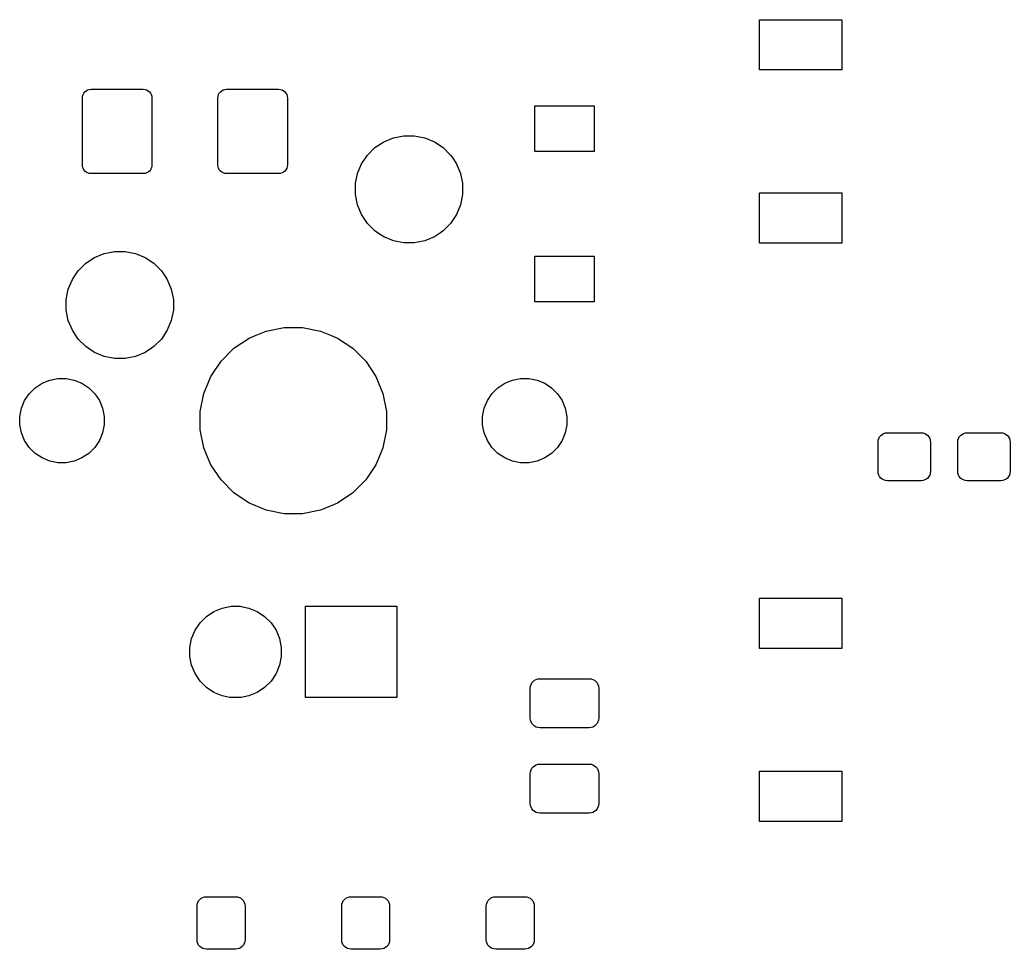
# Model space of a CAD drawing. Extents: x -9 to 373, y -109 to 9.
# Drawn here: x 74.96 to 96.7, y -11.61 to 8.8 of the extents above; entities that cross this region are included whole.
import ezdxf

# ---------------------------------------------------------------- set-up
doc = ezdxf.new("R2010")
doc.units = 0
doc.layers.add('BLACK', color=7, linetype='CONTINUOUS')

msp = doc.modelspace()

# ---------------------------------------------------------------- linework, layer by layer
at = {"layer": 'BLACK', "linetype": 'CONTINUOUS'}
for p, q in [((91.199, 7.699), (91.199, 8.801)), ((91.199, 8.801), (93.001, 8.801)), ((93.001, 8.801), (93.001, 7.699)), ((93.001, 7.699), (91.199, 7.699)), ((76.345, 7.16048), (76.3622, 7.19266)), ((76.3622, 7.19266), (76.3854, 7.22087)), ((76.3854, 7.22087), (76.4136, 7.24402)), ((76.4136, 7.24402), (76.4458, 7.26123)), ((76.4458, 7.26123), (76.4807, 7.27182)), ((76.4807, 7.27182), (76.5231, 7.276)), ((76.5231, 7.276), (77.6644, 7.276)), ((77.6644, 7.276), (77.7068, 7.27182)), ((77.7068, 7.27182), (77.7417, 7.26123)), ((77.7417, 7.26123), (77.7739, 7.24402)), ((77.7739, 7.24402), (77.8021, 7.22087)), ((77.8021, 7.22087), (77.8253, 7.19266)), ((77.8253, 7.19266), (77.8425, 7.16048)), ((79.32, 7.16048), (79.3372, 7.19266)), ((79.3372, 7.19266), (79.3604, 7.22087)), ((79.3604, 7.22087), (79.3886, 7.24402)), ((79.3886, 7.24402), (79.4208, 7.26123)), ((79.4208, 7.26123), (79.4557, 7.27182)), ((79.4557, 7.27182), (79.4981, 7.276)), ((79.4981, 7.276), (80.6394, 7.276)), ((80.6394, 7.276), (80.6818, 7.27182)), ((80.6818, 7.27182), (80.7167, 7.26123)), ((80.7167, 7.26123), (80.7489, 7.24402)), ((80.7489, 7.24402), (80.7771, 7.22087)), ((80.7771, 7.22087), (80.8003, 7.19266)), ((80.8003, 7.19266), (80.8175, 7.16048)), ((76.3302, 7.0831), (76.3344, 7.12556)), ((76.3302, 5.61689), (76.3302, 7.0831)), ((76.3344, 7.12556), (76.345, 7.16048)), ((77.8425, 7.16048), (77.8531, 7.12556)), ((77.8531, 7.12556), (77.8572, 7.0831)), ((77.8572, 7.0831), (77.8572, 5.61689)), ((79.3053, 7.0831), (79.3094, 7.12556)), ((79.3053, 5.61689), (79.3053, 7.0831)), ((79.3094, 7.12556), (79.32, 7.16048)), ((80.8175, 7.16048), (80.8281, 7.12556)), ((80.8281, 7.12556), (80.8323, 7.0831)), ((80.8323, 7.0831), (80.8323, 5.61689)), ((86.2646, 5.9115), (86.2646, 6.9135)), ((86.2646, 6.9135), (87.5666, 6.9135)), ((87.5666, 6.9135), (87.5666, 5.9115)), ((82.7528, 5.99346), (82.9455, 6.12216)), ((82.9455, 6.12216), (83.1595, 6.21081)), ((82.9455, 6.12216), (82.9455, 6.12216)), ((83.1595, 6.21081), (83.3109, 6.24094)), ((83.3109, 6.24094), (83.3867, 6.256)), ((83.3867, 6.256), (83.6183, 6.256)), ((83.6183, 6.256), (83.6941, 6.24094)), ((83.6941, 6.24094), (83.8455, 6.21081)), ((83.8455, 6.21081), (84.0595, 6.12216)), ((84.0595, 6.12216), (84.0595, 6.12216)), ((84.0595, 6.12216), (84.2522, 5.99346)), ((82.589, 5.82965), (82.7528, 5.99346)), ((84.2522, 5.99346), (84.416, 5.82965)), ((87.5666, 5.9115), (86.2646, 5.9115)), ((82.4603, 5.63704), (82.5591, 5.78479)), ((82.5591, 5.78479), (82.589, 5.82965)), ((84.416, 5.82965), (84.4459, 5.78479)), ((84.4459, 5.78479), (84.5447, 5.63704)), ((76.3344, 5.57444), (76.3302, 5.61689)), ((76.345, 5.53952), (76.3344, 5.57444)), ((76.3622, 5.50734), (76.345, 5.53952)), ((76.3854, 5.47913), (76.3622, 5.50734)), ((76.4136, 5.45598), (76.3854, 5.47913)), ((76.4458, 5.43877), (76.4136, 5.45598)), ((76.4807, 5.42818), (76.4458, 5.43877)), ((77.7417, 5.43877), (77.7068, 5.42818)), ((77.7739, 5.45598), (77.7417, 5.43877)), ((77.8021, 5.47913), (77.7739, 5.45598)), ((77.8253, 5.50734), (77.8021, 5.47913)), ((77.8425, 5.53952), (77.8253, 5.50734)), ((77.8531, 5.57444), (77.8425, 5.53952)), ((77.8572, 5.61689), (77.8531, 5.57444)), ((79.3094, 5.57444), (79.3053, 5.61689)), ((79.32, 5.53952), (79.3094, 5.57444)), ((79.3372, 5.50734), (79.32, 5.53952)), ((79.3604, 5.47913), (79.3372, 5.50734)), ((79.3886, 5.45598), (79.3604, 5.47913)), ((79.4208, 5.43877), (79.3886, 5.45598)), ((79.4557, 5.42818), (79.4208, 5.43877)), ((80.7167, 5.43877), (80.6818, 5.42818)), ((80.7489, 5.45598), (80.7167, 5.43877)), ((80.7771, 5.47913), (80.7489, 5.45598)), ((80.8003, 5.50734), (80.7771, 5.47913)), ((80.8175, 5.53952), (80.8003, 5.50734)), ((80.8281, 5.57444), (80.8175, 5.53952)), ((80.8323, 5.61689), (80.8281, 5.57444)), ((82.3717, 5.42303), (82.4603, 5.63704)), ((84.5447, 5.63704), (84.6333, 5.42303)), ((76.5231, 5.424), (76.4807, 5.42818)), ((77.6644, 5.424), (76.5231, 5.424)), ((77.7068, 5.42818), (77.6644, 5.424)), ((79.4981, 5.424), (79.4557, 5.42818)), ((80.6394, 5.424), (79.4981, 5.424)), ((80.6818, 5.42818), (80.6394, 5.424)), ((82.3299, 5.21297), (82.3717, 5.42302)), ((82.3717, 5.42302), (82.3717, 5.42303)), ((84.6333, 5.42303), (84.6333, 5.42302)), ((84.6333, 5.42302), (84.6751, 5.21297)), ((82.3265, 5.19583), (82.3299, 5.21297)), ((82.3265, 4.96417), (82.3265, 5.19583)), ((84.6751, 5.21297), (84.6785, 5.19583)), ((84.6785, 5.19583), (84.6785, 4.96417)), ((82.3717, 4.73697), (82.3265, 4.96417)), ((84.6785, 4.96417), (84.6333, 4.73697)), ((91.199, 3.899), (91.199, 5.001)), ((91.199, 5.001), (93.001, 5.001)), ((93.001, 5.001), (93.001, 3.899)), ((82.4603, 4.52295), (82.3717, 4.73697)), ((84.6333, 4.73697), (84.5447, 4.52295)), ((82.589, 4.33035), (82.4603, 4.52295)), ((82.4603, 4.52295), (82.4603, 4.52295)), ((84.5447, 4.52295), (84.416, 4.33035)), ((84.5447, 4.52295), (84.5447, 4.52295)), ((82.7528, 4.16654), (82.589, 4.33035)), ((82.8131, 4.12626), (82.7528, 4.16654)), ((84.2522, 4.16654), (84.1919, 4.12626)), ((84.416, 4.33035), (84.2522, 4.16654)), ((82.9455, 4.03784), (82.8131, 4.12626)), ((83.1595, 3.94919), (82.9455, 4.03784)), ((83.3076, 3.91973), (83.1595, 3.94919)), ((83.3867, 3.904), (83.3076, 3.91973)), ((83.6974, 3.91973), (83.6183, 3.904)), ((83.8455, 3.94919), (83.6974, 3.91973)), ((84.0595, 4.03784), (83.8455, 3.94919)), ((84.1919, 4.12626), (84.0595, 4.03784)), ((76.8095, 3.67081), (76.9609, 3.70094)), ((76.9609, 3.70094), (77.0367, 3.716)), ((77.0367, 3.716), (77.2683, 3.716)), ((77.2683, 3.716), (77.3441, 3.70094)), ((77.3441, 3.70094), (77.4955, 3.67081)), ((83.6183, 3.904), (83.3867, 3.904)), ((93.001, 3.899), (91.199, 3.899)), ((76.4028, 3.45346), (76.5955, 3.58216)), ((76.5955, 3.58216), (76.8095, 3.67081)), ((76.5955, 3.58216), (76.5955, 3.58216)), ((77.4955, 3.67081), (77.7095, 3.58216)), ((77.7095, 3.58216), (77.7095, 3.58216)), ((77.7095, 3.58216), (77.9022, 3.45346)), ((86.2646, 2.6115), (86.2646, 3.6135)), ((86.2646, 3.6135), (87.5666, 3.6135)), ((87.5666, 3.6135), (87.5666, 2.6115)), ((76.1673, 3.1823), (76.239, 3.28965)), ((76.239, 3.28965), (76.4028, 3.45346)), ((77.9022, 3.45346), (78.066, 3.28965)), ((78.066, 3.28965), (78.1377, 3.1823)), ((76.0217, 2.88303), (76.1103, 3.09705)), ((76.1103, 3.09705), (76.1673, 3.1823)), ((78.1377, 3.1823), (78.1947, 3.09705)), ((78.1947, 3.09705), (78.2833, 2.88303)), ((75.9765, 2.65583), (76.0217, 2.88303)), ((78.2833, 2.88303), (78.3285, 2.65583)), ((75.9765, 2.42417), (75.9765, 2.65583)), ((78.3285, 2.65583), (78.3285, 2.42417)), ((87.5666, 2.6115), (86.2646, 2.6115)), ((76.0217, 2.19697), (75.9765, 2.42417)), ((78.3285, 2.42417), (78.2833, 2.19697)), ((76.1103, 1.98295), (76.0217, 2.19697)), ((78.2833, 2.19697), (78.1947, 1.98295)), ((76.239, 1.79035), (76.1103, 1.98295)), ((76.1103, 1.98295), (76.1103, 1.98295)), ((78.1947, 1.98295), (78.066, 1.79035)), ((78.1947, 1.98295), (78.1947, 1.98295)), ((80.148, 1.87602), (80.366, 1.96632)), ((80.366, 1.96632), (80.7611, 2.0449)), ((80.7611, 2.0449), (81.1639, 2.0449)), ((81.1639, 2.0449), (81.559, 1.96632)), ((81.559, 1.96632), (81.777, 1.87602)), ((76.4028, 1.62654), (76.239, 1.79035)), ((78.066, 1.79035), (77.9022, 1.62654)), ((79.659, 1.58838), (79.9939, 1.81217)), ((79.9939, 1.81217), (80.148, 1.87602)), ((81.777, 1.87602), (81.9311, 1.81217)), ((81.9311, 1.81217), (82.266, 1.58838)), ((76.46, 1.58838), (76.4028, 1.62654)), ((76.5955, 1.49784), (76.46, 1.58838)), ((77.845, 1.58838), (77.7095, 1.49784)), ((77.9022, 1.62654), (77.845, 1.58838)), ((79.3741, 1.30355), (79.659, 1.58838)), ((82.266, 1.58838), (82.5509, 1.30355)), ((76.8095, 1.40919), (76.5955, 1.49784)), ((76.9609, 1.37906), (76.8095, 1.40919)), ((77.0367, 1.364), (76.9609, 1.37906)), ((77.2683, 1.364), (77.0367, 1.364)), ((77.3441, 1.37906), (77.2683, 1.364)), ((77.4955, 1.40919), (77.3441, 1.37906)), ((77.7095, 1.49784), (77.4955, 1.40919)), ((79.1503, 0.96862), (79.3741, 1.30355)), ((82.5509, 1.30355), (82.7747, 0.96862)), ((75.4439, 0.82061), (75.6124, 0.89041)), ((75.6124, 0.89041), (75.7913, 0.926)), ((75.7913, 0.926), (75.9737, 0.926)), ((75.9737, 0.926), (76.1526, 0.89041)), ((76.1526, 0.89041), (76.3211, 0.82061)), ((79.0982, 0.84277), (79.1503, 0.96862)), ((82.7747, 0.96862), (82.8268, 0.84277)), ((85.6039, 0.82061), (85.7724, 0.89041)), ((85.7724, 0.89041), (85.9513, 0.926)), ((85.9513, 0.926), (86.1337, 0.926)), ((86.1337, 0.926), (86.3126, 0.89041)), ((86.3126, 0.89041), (86.4811, 0.82061)), ((75.1632, 0.59029), (75.2922, 0.71927)), ((75.2922, 0.71927), (75.4439, 0.82061)), ((76.3211, 0.82061), (76.4728, 0.71927)), ((76.4728, 0.71927), (76.6018, 0.59029)), ((78.9962, 0.59647), (79.0982, 0.84277)), ((82.8268, 0.84277), (82.9288, 0.59647)), ((85.3232, 0.59029), (85.4522, 0.71927)), ((85.4522, 0.71927), (85.6039, 0.82061)), ((86.4811, 0.82061), (86.6328, 0.71927)), ((86.6328, 0.71927), (86.7618, 0.59029)), ((74.9921, 0.2701), (75.0619, 0.43863)), ((75.0619, 0.43863), (75.1632, 0.59029)), ((76.6018, 0.59029), (76.7031, 0.43863)), ((76.7031, 0.43863), (76.7729, 0.2701)), ((78.9176, 0.20141), (78.9962, 0.59647)), ((82.9288, 0.59647), (83.0074, 0.20141)), ((85.1521, 0.2701), (85.2219, 0.43863)), ((85.2219, 0.43863), (85.3232, 0.59029)), ((86.7618, 0.59029), (86.8631, 0.43863)), ((86.8631, 0.43863), (86.9329, 0.2701)), ((74.9565, 0.0912), (74.9921, 0.2701)), ((76.7729, 0.2701), (76.8085, 0.0912)), ((85.1165, 0.0912), (85.1521, 0.2701)), ((86.9329, 0.2701), (86.9685, 0.0912)), ((74.9565, -0.0912), (74.9565, 0.0912)), ((76.8085, 0.0912), (76.8085, -0.0912)), ((78.9176, -0.20141), (78.9176, 0.20141)), ((83.0074, 0.20141), (83.0074, -0.20141)), ((85.1165, -0.0912), (85.1165, 0.0912)), ((86.9685, 0.0912), (86.9685, -0.0912)), ((74.9921, -0.2701), (74.9565, -0.0912)), ((76.8085, -0.0912), (76.7729, -0.2701)), ((78.9962, -0.59647), (78.9176, -0.20141)), ((83.0074, -0.20141), (82.9288, -0.59647)), ((85.1521, -0.2701), (85.1165, -0.0912)), ((86.9685, -0.0912), (86.9329, -0.2701)), ((75.0619, -0.43863), (74.9921, -0.2701)), ((76.7729, -0.2701), (76.7031, -0.43863)), ((85.2219, -0.43863), (85.1521, -0.2701)), ((86.9329, -0.2701), (86.8631, -0.43863)), ((93.799, -0.47439), (93.8034, -0.42925)), ((93.8034, -0.42925), (93.8148, -0.39176)), ((93.8148, -0.39176), (93.8333, -0.3572)), ((93.8333, -0.3572), (93.8582, -0.3269)), ((93.8582, -0.3269), (93.8884, -0.30204)), ((93.8884, -0.30204), (93.923, -0.28357)), ((93.923, -0.28357), (93.9605, -0.2722)), ((93.9605, -0.2722), (94.0056, -0.26775)), ((94.0056, -0.26775), (94.7444, -0.26775)), ((94.7444, -0.26775), (94.7895, -0.2722)), ((94.7895, -0.2722), (94.827, -0.28357)), ((94.827, -0.28357), (94.8616, -0.30204)), ((94.8616, -0.30204), (94.8918, -0.3269)), ((94.8918, -0.3269), (94.9167, -0.3572)), ((94.9167, -0.3572), (94.9352, -0.39176)), ((94.9352, -0.39176), (94.9466, -0.42925)), ((94.9466, -0.42925), (94.951, -0.47439)), ((95.549, -0.47439), (95.5534, -0.42925)), ((95.5534, -0.42925), (95.5648, -0.39176)), ((95.5648, -0.39176), (95.5833, -0.3572)), ((95.5833, -0.3572), (95.6082, -0.3269)), ((95.6082, -0.3269), (95.6384, -0.30204)), ((95.6384, -0.30204), (95.673, -0.28357)), ((95.673, -0.28357), (95.7105, -0.2722)), ((95.7105, -0.2722), (95.7556, -0.26775)), ((95.7556, -0.26775), (96.4944, -0.26775)), ((96.4944, -0.26775), (96.5395, -0.2722)), ((96.5395, -0.2722), (96.577, -0.28357)), ((96.577, -0.28357), (96.6116, -0.30204)), ((96.6116, -0.30204), (96.6418, -0.3269)), ((96.6418, -0.3269), (96.6667, -0.3572)), ((96.6667, -0.3572), (96.6852, -0.39176)), ((96.6852, -0.39176), (96.6966, -0.42925)), ((96.6966, -0.42925), (96.701, -0.47439)), ((75.1632, -0.59029), (75.0619, -0.43863)), ((75.2922, -0.71927), (75.1632, -0.59029)), ((76.6018, -0.59029), (76.4728, -0.71927)), ((76.7031, -0.43863), (76.6018, -0.59029)), ((79.058, -0.74583), (78.9962, -0.59647)), ((82.9288, -0.59647), (82.867, -0.74583)), ((85.3232, -0.59029), (85.2219, -0.43863)), ((85.4522, -0.71927), (85.3232, -0.59029)), ((86.7618, -0.59029), (86.6328, -0.71927)), ((86.8631, -0.43863), (86.7618, -0.59029)), ((93.799, -1.11311), (93.799, -0.47439)), ((94.951, -0.47439), (94.951, -1.11311)), ((95.549, -1.11311), (95.549, -0.47439)), ((96.701, -0.47439), (96.701, -1.11311)), ((75.4439, -0.82061), (75.2922, -0.71927)), ((75.6124, -0.89041), (75.4439, -0.82061)), ((76.3211, -0.82061), (76.1526, -0.89041)), ((76.4728, -0.71927), (76.3211, -0.82061)), ((79.1503, -0.96862), (79.058, -0.74583)), ((82.867, -0.74583), (82.7747, -0.96862)), ((85.6039, -0.82061), (85.4522, -0.71927)), ((85.7724, -0.89041), (85.6039, -0.82061)), ((86.4811, -0.82061), (86.3126, -0.89041)), ((86.6328, -0.71927), (86.4811, -0.82061)), ((75.7913, -0.926), (75.6124, -0.89041)), ((75.9737, -0.926), (75.7913, -0.926)), ((76.1526, -0.89041), (75.9737, -0.926)), ((79.3741, -1.30355), (79.1503, -0.96862)), ((82.7747, -0.96862), (82.5509, -1.30355)), ((85.9513, -0.926), (85.7724, -0.89041)), ((86.1337, -0.926), (85.9513, -0.926)), ((86.3126, -0.89041), (86.1337, -0.926)), ((79.659, -1.58838), (79.3741, -1.30355)), ((82.5509, -1.30355), (82.266, -1.58838)), ((93.8034, -1.15825), (93.799, -1.11311)), ((93.8148, -1.19574), (93.8034, -1.15825)), ((93.8333, -1.2303), (93.8148, -1.19574)), ((93.8582, -1.2606), (93.8333, -1.2303)), ((93.8884, -1.28546), (93.8582, -1.2606)), ((93.923, -1.30393), (93.8884, -1.28546)), ((93.9605, -1.3153), (93.923, -1.30393)), ((94.827, -1.30393), (94.7895, -1.3153)), ((94.8616, -1.28546), (94.827, -1.30393)), ((94.8918, -1.2606), (94.8616, -1.28546)), ((94.9167, -1.2303), (94.8918, -1.2606)), ((94.9352, -1.19574), (94.9167, -1.2303)), ((94.9466, -1.15825), (94.9352, -1.19574)), ((94.951, -1.11311), (94.9466, -1.15825)), ((95.5534, -1.15825), (95.549, -1.11311)), ((95.5648, -1.19574), (95.5534, -1.15825)), ((95.5833, -1.2303), (95.5648, -1.19574)), ((95.6082, -1.2606), (95.5833, -1.2303)), ((95.6384, -1.28546), (95.6082, -1.2606)), ((95.673, -1.30393), (95.6384, -1.28546)), ((95.7105, -1.3153), (95.673, -1.30393)), ((96.577, -1.30393), (96.5395, -1.3153)), ((96.6116, -1.28546), (96.577, -1.30393)), ((96.6418, -1.2606), (96.6116, -1.28546)), ((96.6667, -1.2303), (96.6418, -1.2606)), ((96.6852, -1.19574), (96.6667, -1.2303)), ((96.6966, -1.15825), (96.6852, -1.19574)), ((96.701, -1.11311), (96.6966, -1.15825)), ((94.0056, -1.31975), (93.9605, -1.3153)), ((94.7444, -1.31975), (94.0056, -1.31975)), ((94.7895, -1.3153), (94.7444, -1.31975)), ((95.7556, -1.31975), (95.7105, -1.3153)), ((96.4944, -1.31975), (95.7556, -1.31975)), ((96.5395, -1.3153), (96.4944, -1.31975)), ((79.9939, -1.81217), (79.659, -1.58838)), ((82.266, -1.58838), (81.9311, -1.81217)), ((80.0838, -1.8494), (79.9939, -1.81217)), ((80.366, -1.96632), (80.0838, -1.8494)), ((81.8412, -1.8494), (81.559, -1.96632)), ((81.9311, -1.81217), (81.8412, -1.8494)), ((80.7611, -2.0449), (80.366, -1.96632)), ((81.1639, -2.0449), (80.7611, -2.0449)), ((81.559, -1.96632), (81.1639, -2.0449)), ((91.199, -5.001), (91.199, -3.899)), ((91.199, -3.899), (93.001, -3.899)), ((93.001, -3.899), (93.001, -5.001)), ((79.2172, -4.19071), (79.3998, -4.11506)), ((79.3998, -4.11506), (79.5661, -4.08199)), ((79.5661, -4.08199), (79.5937, -4.0765)), ((79.5937, -4.0765), (79.7913, -4.0765)), ((79.7913, -4.0765), (79.8189, -4.08199)), ((79.8189, -4.08199), (79.9852, -4.11506)), ((79.9852, -4.11506), (80.1678, -4.19071)), ((81.229, -6.0835), (81.229, -4.0765)), ((81.229, -4.0765), (83.236, -4.0765)), ((83.236, -4.0765), (83.236, -6.0835)), ((78.913, -4.44031), (79.0528, -4.30053)), ((79.0528, -4.30053), (79.2172, -4.19071)), ((80.1678, -4.19071), (80.3322, -4.30053)), ((80.3322, -4.30053), (80.472, -4.44031)), ((78.8032, -4.60466), (78.913, -4.44031)), ((80.472, -4.44031), (80.5818, -4.60466)), ((78.7276, -4.78729), (78.8032, -4.60466)), ((80.5818, -4.60466), (80.6574, -4.78729)), ((78.689, -4.98116), (78.7276, -4.78729)), ((78.689, -5.17884), (78.689, -4.98116)), ((80.6574, -4.78729), (80.696, -4.98116)), ((80.696, -4.98116), (80.696, -5.17884)), ((93.001, -5.001), (91.199, -5.001)), ((78.7276, -5.37271), (78.689, -5.17884)), ((80.696, -5.17884), (80.6574, -5.37271)), ((78.8032, -5.55534), (78.7276, -5.37271)), ((80.6574, -5.37271), (80.5818, -5.55534)), ((78.913, -5.71969), (78.8032, -5.55534)), ((80.5818, -5.55534), (80.472, -5.71969)), ((79.0528, -5.85947), (78.913, -5.71969)), ((79.2172, -5.96929), (79.0528, -5.85947)), ((80.3322, -5.85947), (80.1678, -5.96929)), ((80.472, -5.71969), (80.3322, -5.85947)), ((86.1646, -5.88064), (86.1692, -5.83428)), ((86.1692, -5.83428), (86.1809, -5.79561)), ((86.1809, -5.79561), (86.2, -5.75997)), ((86.2, -5.75997), (86.2256, -5.72873)), ((86.2256, -5.72873), (86.2568, -5.7031)), ((86.2568, -5.7031), (86.2925, -5.68405)), ((86.2925, -5.68405), (86.3312, -5.67231)), ((86.3312, -5.67231), (86.3775, -5.66775)), ((86.3775, -5.66775), (87.4537, -5.66775)), ((87.4537, -5.66775), (87.5001, -5.67231)), ((87.5001, -5.67231), (87.5388, -5.68405)), ((87.5388, -5.68405), (87.5744, -5.7031)), ((87.5744, -5.7031), (87.6056, -5.72873)), ((87.6056, -5.72873), (87.6313, -5.75997)), ((87.6313, -5.75997), (87.6503, -5.79561)), ((87.6503, -5.79561), (87.6621, -5.83428)), ((87.6621, -5.83428), (87.6666, -5.88064)), ((79.3998, -6.04494), (79.2172, -5.96929)), ((79.5661, -6.07801), (79.3998, -6.04494)), ((79.5937, -6.0835), (79.5661, -6.07801)), ((79.7913, -6.0835), (79.5937, -6.0835)), ((79.8189, -6.07801), (79.7913, -6.0835)), ((79.9852, -6.04494), (79.8189, -6.07801)), ((80.1678, -5.96929), (79.9852, -6.04494)), ((83.236, -6.0835), (81.229, -6.0835)), ((86.1646, -6.53186), (86.1646, -5.88064)), ((87.6666, -5.88064), (87.6666, -6.53186)), ((86.1692, -6.57822), (86.1646, -6.53186)), ((86.1809, -6.61689), (86.1692, -6.57822)), ((86.2, -6.65253), (86.1809, -6.61689)), ((86.2256, -6.68377), (86.2, -6.65253)), ((86.2568, -6.7094), (86.2256, -6.68377)), ((86.2925, -6.72845), (86.2568, -6.7094)), ((86.3312, -6.74018), (86.2925, -6.72845)), ((86.3775, -6.74475), (86.3312, -6.74018)), ((87.5001, -6.74018), (87.4537, -6.74475)), ((87.5388, -6.72845), (87.5001, -6.74018)), ((87.5744, -6.7094), (87.5388, -6.72845)), ((87.6056, -6.68377), (87.5744, -6.7094)), ((87.6313, -6.65253), (87.6056, -6.68377)), ((87.6503, -6.61689), (87.6313, -6.65253)), ((87.6621, -6.57822), (87.6503, -6.61689)), ((87.6666, -6.53186), (87.6621, -6.57822)), ((87.4537, -6.74475), (86.3775, -6.74475)), ((86.2, -7.63497), (86.2256, -7.60373)), ((86.2256, -7.60373), (86.2568, -7.5781)), ((86.2568, -7.5781), (86.2925, -7.55905)), ((86.2925, -7.55905), (86.3312, -7.54731)), ((86.3312, -7.54731), (86.3775, -7.54275)), ((86.3775, -7.54275), (87.4537, -7.54275)), ((87.4537, -7.54275), (87.5001, -7.54731)), ((87.5001, -7.54731), (87.5388, -7.55905)), ((87.5388, -7.55905), (87.5744, -7.5781)), ((87.5744, -7.5781), (87.6056, -7.60373)), ((87.6056, -7.60373), (87.6313, -7.63497)), ((86.1646, -7.75564), (86.1692, -7.70928)), ((86.1646, -8.40686), (86.1646, -7.75564)), ((86.1692, -7.70928), (86.1809, -7.67061)), ((86.1809, -7.67061), (86.2, -7.63497)), ((87.6313, -7.63497), (87.6503, -7.67061)), ((87.6503, -7.67061), (87.6621, -7.70928)), ((87.6621, -7.70928), (87.6666, -7.75564)), ((87.6666, -7.75564), (87.6666, -8.40686)), ((91.199, -8.801), (91.199, -7.699)), ((91.199, -7.699), (93.001, -7.699)), ((93.001, -7.699), (93.001, -8.801)), ((86.1692, -8.45322), (86.1646, -8.40686)), ((86.1809, -8.49189), (86.1692, -8.45322)), ((87.6621, -8.45322), (87.6503, -8.49189)), ((87.6666, -8.40686), (87.6621, -8.45322)), ((86.2, -8.52753), (86.1809, -8.49189)), ((86.2256, -8.55877), (86.2, -8.52753)), ((86.2568, -8.5844), (86.2256, -8.55877)), ((86.2925, -8.60345), (86.2568, -8.5844)), ((86.3312, -8.61519), (86.2925, -8.60345)), ((86.3775, -8.61975), (86.3312, -8.61519)), ((87.4537, -8.61975), (86.3775, -8.61975)), ((87.5001, -8.61519), (87.4537, -8.61975)), ((87.5388, -8.60345), (87.5001, -8.61519)), ((87.5744, -8.5844), (87.5388, -8.60345)), ((87.6056, -8.55877), (87.5744, -8.5844)), ((87.6313, -8.52753), (87.6056, -8.55877)), ((87.6503, -8.49189), (87.6313, -8.52753)), ((93.001, -8.801), (91.199, -8.801)), ((78.849, -10.6619), (78.8534, -10.6168)), ((78.8534, -10.6168), (78.8648, -10.5793)), ((78.8648, -10.5793), (78.8833, -10.5447)), ((78.8833, -10.5447), (78.9082, -10.5144)), ((78.9082, -10.5144), (78.9384, -10.4895)), ((78.9384, -10.4895), (78.973, -10.4711)), ((78.973, -10.4711), (79.0105, -10.4597)), ((79.0105, -10.4597), (79.0556, -10.4552)), ((79.0556, -10.4552), (79.6944, -10.4552)), ((79.6944, -10.4552), (79.7395, -10.4597)), ((79.7395, -10.4597), (79.777, -10.4711)), ((79.777, -10.4711), (79.8116, -10.4895)), ((79.8116, -10.4895), (79.8418, -10.5144)), ((79.8418, -10.5144), (79.8667, -10.5447)), ((79.8667, -10.5447), (79.8852, -10.5793)), ((79.8852, -10.5793), (79.8966, -10.6168)), ((79.8966, -10.6168), (79.901, -10.6619)), ((82.024, -10.6619), (82.0284, -10.6168)), ((82.0284, -10.6168), (82.0398, -10.5793)), ((82.0398, -10.5793), (82.0583, -10.5447)), ((82.0583, -10.5447), (82.0832, -10.5144)), ((82.0832, -10.5144), (82.1134, -10.4895)), ((82.1134, -10.4895), (82.148, -10.4711)), ((82.148, -10.4711), (82.1855, -10.4597)), ((82.1855, -10.4597), (82.2306, -10.4552)), ((82.2306, -10.4552), (82.8694, -10.4552)), ((82.8694, -10.4552), (82.9145, -10.4597)), ((82.9145, -10.4597), (82.952, -10.4711)), ((82.952, -10.4711), (82.9866, -10.4895)), ((82.9866, -10.4895), (83.0168, -10.5144)), ((83.0168, -10.5144), (83.0417, -10.5447)), ((83.0417, -10.5447), (83.0602, -10.5793)), ((83.0602, -10.5793), (83.0716, -10.6168)), ((83.0716, -10.6168), (83.076, -10.6619)), ((85.199, -10.6619), (85.2034, -10.6168)), ((85.2034, -10.6168), (85.2148, -10.5793)), ((85.2148, -10.5793), (85.2333, -10.5447)), ((85.2333, -10.5447), (85.2582, -10.5144)), ((85.2582, -10.5144), (85.2884, -10.4895)), ((85.2884, -10.4895), (85.323, -10.4711)), ((85.323, -10.4711), (85.3605, -10.4597)), ((85.3605, -10.4597), (85.4056, -10.4552)), ((85.4056, -10.4552), (86.0444, -10.4552)), ((86.0444, -10.4552), (86.0895, -10.4597)), ((86.0895, -10.4597), (86.127, -10.4711)), ((86.127, -10.4711), (86.1616, -10.4895)), ((86.1616, -10.4895), (86.1918, -10.5144)), ((86.1918, -10.5144), (86.2167, -10.5447)), ((86.2167, -10.5447), (86.2352, -10.5793)), ((86.2352, -10.5793), (86.2466, -10.6168)), ((86.2466, -10.6168), (86.251, -10.6619)), ((78.849, -11.4006), (78.849, -10.6619)), ((79.901, -10.6619), (79.901, -11.4006)), ((82.024, -11.4006), (82.024, -10.6619)), ((83.076, -10.6619), (83.076, -11.4006)), ((85.199, -11.4006), (85.199, -10.6619)), ((86.251, -10.6619), (86.251, -11.4006)), ((78.8534, -11.4457), (78.849, -11.4006)), ((78.8648, -11.4832), (78.8534, -11.4457)), ((78.8833, -11.5178), (78.8648, -11.4832)), ((78.9082, -11.5481), (78.8833, -11.5178)), ((79.8667, -11.5178), (79.8418, -11.5481)), ((79.8852, -11.4832), (79.8667, -11.5178)), ((79.8966, -11.4457), (79.8852, -11.4832)), ((79.901, -11.4006), (79.8966, -11.4457)), ((82.0284, -11.4457), (82.024, -11.4006)), ((82.0398, -11.4832), (82.0284, -11.4457)), ((82.0583, -11.5178), (82.0398, -11.4832)), ((82.0832, -11.5481), (82.0583, -11.5178)), ((83.0417, -11.5178), (83.0168, -11.5481)), ((83.0602, -11.4832), (83.0417, -11.5178)), ((83.0716, -11.4457), (83.0602, -11.4832)), ((83.076, -11.4006), (83.0716, -11.4457)), ((85.2034, -11.4457), (85.199, -11.4006)), ((85.2148, -11.4832), (85.2034, -11.4457)), ((85.2333, -11.5178), (85.2148, -11.4832)), ((85.2582, -11.5481), (85.2333, -11.5178)), ((86.2167, -11.5178), (86.1918, -11.5481)), ((86.2352, -11.4832), (86.2167, -11.5178)), ((86.2466, -11.4457), (86.2352, -11.4832)), ((86.251, -11.4006), (86.2466, -11.4457)), ((78.9384, -11.573), (78.9082, -11.5481)), ((78.973, -11.5914), (78.9384, -11.573)), ((79.0105, -11.6028), (78.973, -11.5914)), ((79.0556, -11.6072), (79.0105, -11.6028)), ((79.6944, -11.6072), (79.0556, -11.6072)), ((79.7395, -11.6028), (79.6944, -11.6072)), ((79.777, -11.5914), (79.7395, -11.6028)), ((79.8116, -11.573), (79.777, -11.5914)), ((79.8418, -11.5481), (79.8116, -11.573)), ((82.1134, -11.573), (82.0832, -11.5481)), ((82.148, -11.5914), (82.1134, -11.573)), ((82.1855, -11.6028), (82.148, -11.5914)), ((82.2306, -11.6072), (82.1855, -11.6028)), ((82.8694, -11.6072), (82.2306, -11.6072)), ((82.9145, -11.6028), (82.8694, -11.6072)), ((82.952, -11.5914), (82.9145, -11.6028)), ((82.9866, -11.573), (82.952, -11.5914)), ((83.0168, -11.5481), (82.9866, -11.573)), ((85.2884, -11.573), (85.2582, -11.5481)), ((85.323, -11.5914), (85.2884, -11.573)), ((85.3605, -11.6028), (85.323, -11.5914)), ((85.4056, -11.6072), (85.3605, -11.6028)), ((86.0444, -11.6072), (85.4056, -11.6072)), ((86.0895, -11.6028), (86.0444, -11.6072)), ((86.127, -11.5914), (86.0895, -11.6028)), ((86.1616, -11.573), (86.127, -11.5914)), ((86.1918, -11.5481), (86.1616, -11.573))]:
    msp.add_line(p, q, dxfattribs=at)

doc.saveas('drawing.dxf')
